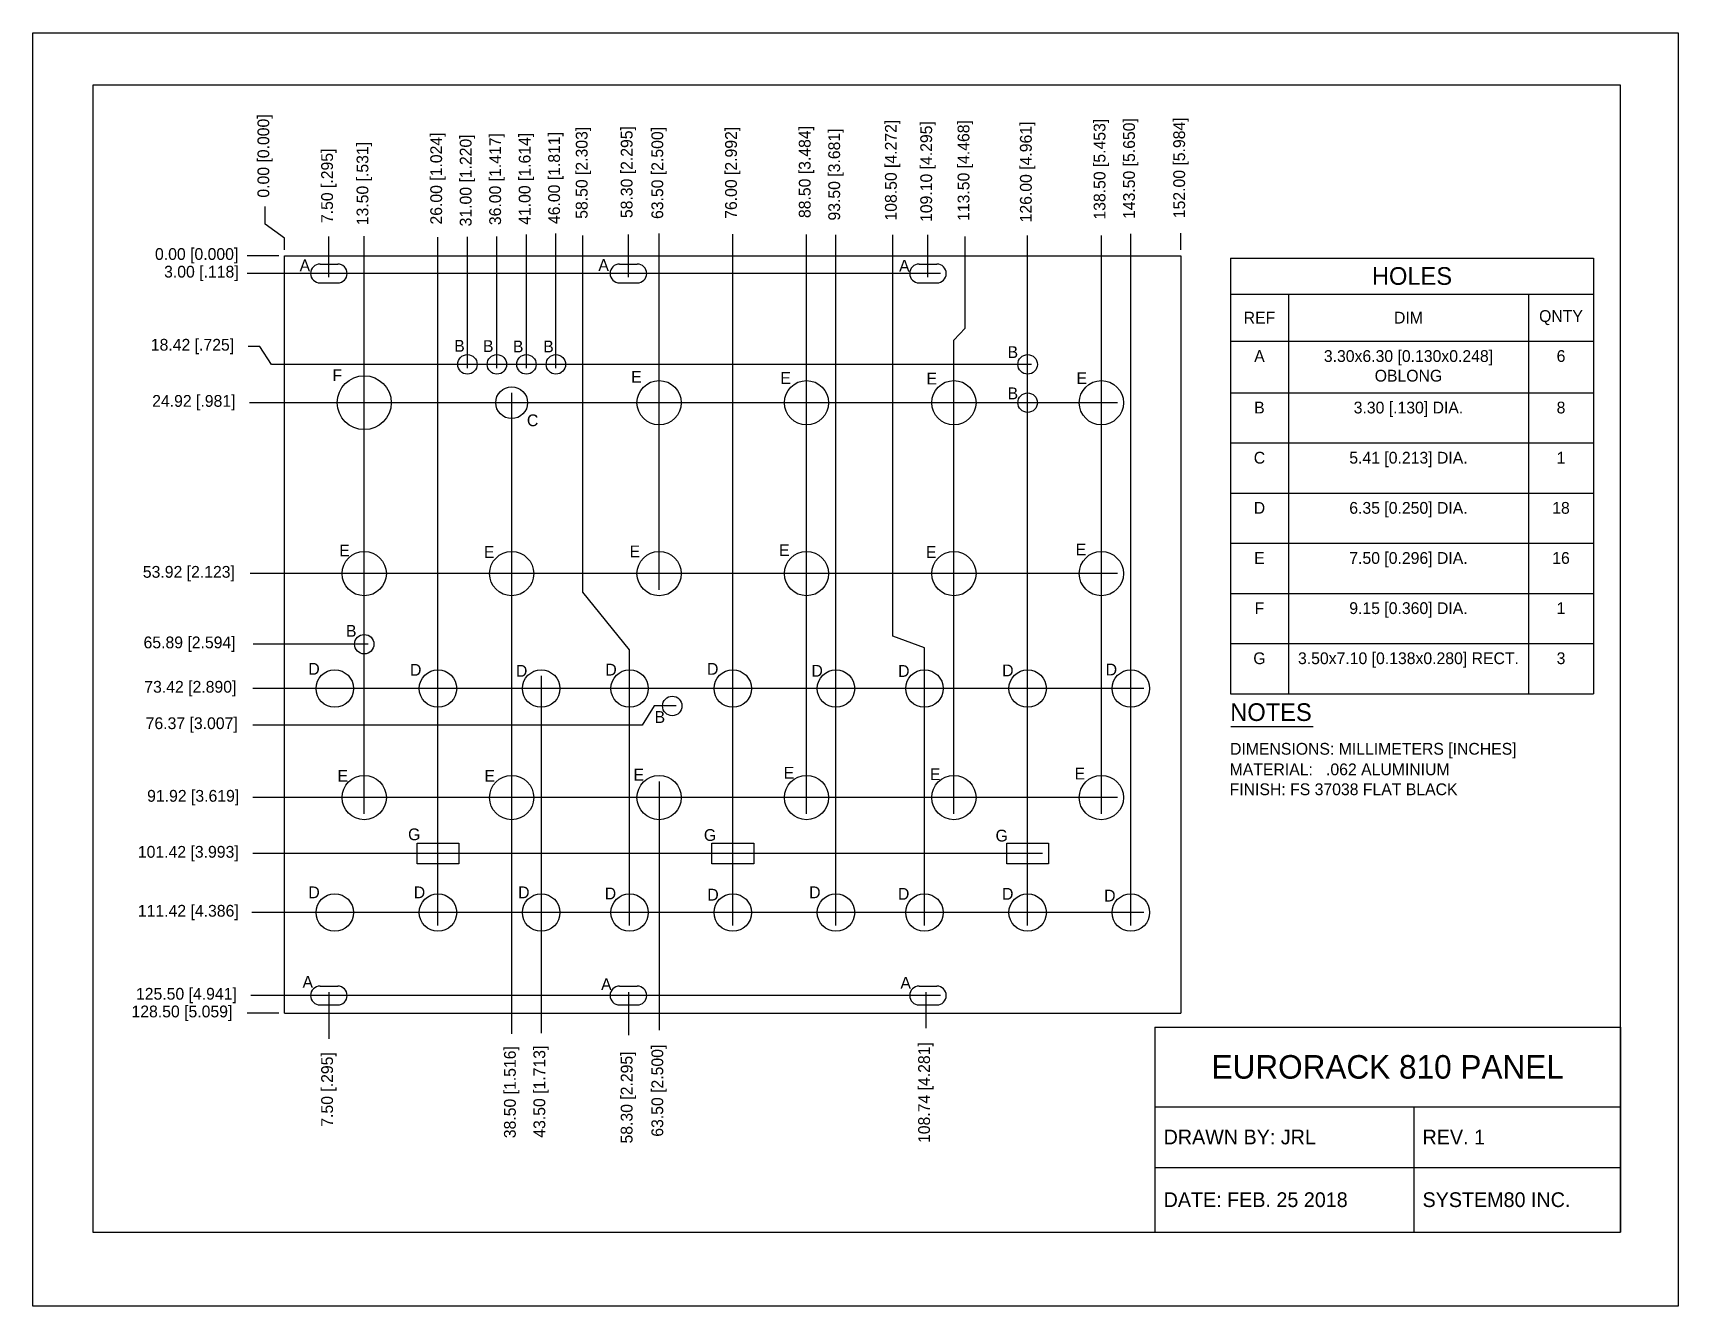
# Model space of a CAD drawing. Extents: x -43 to 236, y -178 to 38.
import ezdxf

# ---------------------------------------------------------------- set-up
doc = ezdxf.new("R2010")
doc.units = 0
doc.layers.get('0').update_dxf_attribs({"linetype": 'CONTINUOUS'})
doc.layers.get('Defpoints').update_dxf_attribs({"linetype": 'CONTINUOUS'})
doc.layers.add('dim', color=7, linetype='CONTINUOUS')
doc.layers.add('Mechanical', color=7, linetype='CONTINUOUS')
doc.dimstyles.new('ISO-25', dxfattribs={"dimtxt": 2.5, "dimasz": 2.5, "dimexe": 1.25, "dimexo": 0.625, "dimtad": 1, "dimdsep": 46, "dimtxsty": 'Standard', "dimcen": 2.5, "dimadec": 0, "dimazin": 0, "dimtfac": 1, "dimtmove": 0, "dimatfit": 3, "dimfxl": 1, "dimarcsym": 0})

# ---------------------------------------------------------------- blocks, each defined once
blk = doc.blocks.new('*T109')
at = {"color": 0, "linetype": 'ByBlock', "lineweight": -2}
for p, q in [((0, 0), (61.58, 0)), ((0, 0), (0, -73.88)), ((61.58, 0), (61.58, -73.88)), ((0, -6.08), (61.58, -6.08)), ((9.83, -6.08), (9.83, -73.88)), ((50.55, -6.08), (50.55, -73.88)), ((0, -14.1), (61.58, -14.1)), ((0, -22.84), (61.58, -22.84)), ((0, -31.35), (61.58, -31.35)), ((0, -39.86), (61.58, -39.86)), ((0, -48.36), (61.58, -48.36)), ((0, -56.87), (61.58, -56.87)), ((0, -65.37), (61.58, -65.37)), ((0, -73.88), (61.58, -73.88))]:
    blk.add_line(p, q, dxfattribs=at)
at = {"color": 0, "linetype": 'ByBlock'}
for s, insert, char_height, width, attachment_point in [('{HOLES}', (30.79, -3.04), 3, 58.5751, 5), ('{REF}', (4.92, -10.09), 2, 6.8332, 5), ('{DIM}', (30.19, -10.09), 2, 37.7149, 5), ('{QNTY}', (56.06, -10.09), 2, 8.027, 5), ('{A}', (4.92, -15.6), 2, 6.8332, 2), ('{3.30x6.30 [0.130x0.248] OBLONG}', (30.19, -15.6), 2, 37.7149, 2), ('{6}', (56.06, -15.6), 2, 8.027, 2), ('{B}', (4.92, -24.34), 2, 6.8332, 2), ('{3.30 [.130] DIA.}', (30.19, -24.34), 2, 37.7149, 2), ('{8}', (56.06, -24.34), 2, 8.027, 2), ('{C}', (4.92, -32.85), 2, 6.8332, 2), ('{5.41 [0.213] DIA.}', (30.19, -32.85), 2, 37.7149, 2), ('{1}', (56.06, -32.85), 2, 8.027, 2), ('{D}', (4.92, -41.36), 2, 6.8332, 2), ('{6.35 [0.250] DIA.}', (30.19, -41.36), 2, 37.7149, 2), ('{18}', (56.06, -41.36), 2, 8.027, 2), ('{E}', (4.92, -49.86), 2, 6.8332, 2), ('{7.50 [0.296] DIA.}', (30.19, -49.86), 2, 37.7149, 2), ('{16}', (56.06, -49.86), 2, 8.027, 2), ('{F}', (4.92, -58.37), 2, 6.8332, 2), ('{9.15 [0.360] DIA.}', (30.19, -58.37), 2, 37.7149, 2), ('{1}', (56.06, -58.37), 2, 8.027, 2), ('{G}', (4.92, -66.87), 2, 6.8332, 2), ('{3.50x7.10 [0.138x0.280] RECT.}', (30.19, -66.87), 2, 37.7149, 2), ('{3}', (56.06, -66.87), 2, 8.027, 2)]:
    blk.add_mtext(s, dxfattribs=dict(at, insert=insert, char_height=char_height, width=width, attachment_point=attachment_point))
blk = doc.blocks.new('*T117')
at = {"color": 0, "linetype": 'ByBlock', "lineweight": -2}
for p, q in [((0, 0), (79, 0)), ((0, 0), (0, -34.78)), ((79, 0), (79, -34.78)), ((0, -13.51), (79, -13.51)), ((43.91, -13.51), (43.91, -34.78)), ((0, -23.78), (79, -23.78)), ((0, -34.78), (79, -34.78))]:
    blk.add_line(p, q, dxfattribs=at)
at = {"color": 0, "linetype": 'ByBlock'}
for s, insert, char_height, width, attachment_point in [('{EURORACK 810 PANEL}', (39.5, -6.76), 4, 75.9977, 5), ('{DRAWN BY: JRL}', (1.5, -18.64), 2.5, 40.9113, 4), ('{REV. 1}', (45.41, -18.64), 2.5, 32.0864, 4), ('{DATE: FEB. 25 2018}', (1.5, -29.28), 2.5, 40.9113, 4), ('{SYSTEM80 INC.}', (45.41, -29.28), 2.5, 32.0864, 4)]:
    blk.add_mtext(s, dxfattribs=dict(at, insert=insert, char_height=char_height, width=width, attachment_point=attachment_point))
blk = doc.blocks.new('*D141')
at = {"layer": 'Defpoints', "color": 0}
for p in [(-3.31, 8.34), (0, 0), (0, 0)]:
    blk.add_point(p, dxfattribs=at)
at = {"layer": 'Mechanical', "color": 0, "linetype": 'ByBlock', "lineweight": -2}
for p, q in [((-3.31, 5.34), (-3.31, 8.34)), ((0, 3), (-3.31, 5.34)), ((0, 1), (0, 3))]:
    blk.add_line(p, q, dxfattribs=at)
at = {"layer": 'Mechanical', "color": 0, "linetype": 'ByBlock', "insert": (-3.31, 16.93), "char_height": 2, "attachment_point": 5, "rotation": 90}
blk.add_mtext('\\A1;0.00 [0.000]', dxfattribs=at)
blk = doc.blocks.new('*D159')
at = {"layer": 'Defpoints', "color": 0}
for p in [(0, 0), (-6.33, -128.5), (0, -128.5)]:
    blk.add_point(p, dxfattribs=at)
at = {"layer": 'Mechanical', "color": 0, "linetype": 'ByBlock', "lineweight": -2}
blk.add_line((-1, -128.5), (-6.33, -128.5), dxfattribs=at)
at = {"layer": 'Mechanical', "color": 0, "linetype": 'ByBlock', "insert": (-17.42, -128.5), "char_height": 2, "attachment_point": 5}
blk.add_mtext('\\A1;128.50 [5.059]', dxfattribs=at)
blk = doc.blocks.new('*D162')
at = {"layer": 'Defpoints', "color": 0}
for p in [(0, 0), (-6.33, 0), (0, 0)]:
    blk.add_point(p, dxfattribs=at)
at = {"layer": 'dim', "color": 0, "linetype": 'ByBlock', "lineweight": -2}
blk.add_line((-1, 0), (-6.33, 0), dxfattribs=at)
at = {"layer": 'dim', "color": 0, "linetype": 'ByBlock', "insert": (-14.92, 0), "char_height": 2, "attachment_point": 5}
blk.add_mtext('\\A1;0.00 [0.000]', dxfattribs=at)
blk = doc.blocks.new('_None')
blk = doc.blocks.new('A$C1444424705')
for p, q in [((-1.5, 1.6), (1.5, 1.6)), ((-1.5, -1.6), (1.5, -1.6))]:
    blk.add_line(p, q)
for centre, start, end in [((-1.5, 0), 90, 270), ((1.5, 0), 270, 90)]:
    blk.add_arc(centre, 1.6, start, end)
blk = doc.blocks.new('A$C909705334')
for p, q in [((-3.55, 1.75), (3.55, 1.75)), ((-3.55, -1.75), (-3.55, 1.75)), ((3.55, 1.75), (3.55, -1.75)), ((3.55, -1.75), (-3.55, -1.75))]:
    blk.add_line(p, q)
blk = doc.blocks.new('*D168')
at = {"layer": 'Defpoints', "color": 0}
for p in [(0, 0), (-6.21, -15.39), (127.65, -18.42)]:
    blk.add_point(p, dxfattribs=at)
at = {"layer": 'dim', "color": 0, "linetype": 'ByBlock', "lineweight": -2}
for p, q in [((-4.21, -15.39), (-6.21, -15.39)), ((-2.21, -18.42), (-4.21, -15.39)), ((126.65, -18.42), (-2.21, -18.42))]:
    blk.add_line(p, q, dxfattribs=at)
at = {"layer": 'dim', "color": 0, "linetype": 'ByBlock', "insert": (-15.63, -15.39), "char_height": 2, "attachment_point": 5}
blk.add_mtext('\\A1;18.42 [.725]', dxfattribs=at)
blk = doc.blocks.new('*D169')
at = {"layer": 'Defpoints', "color": 0}
for p in [(0, 0), (-6.36, -3), (112.2, -3)]:
    blk.add_point(p, dxfattribs=at)
at = {"layer": 'dim', "color": 0, "linetype": 'ByBlock', "lineweight": -2}
blk.add_line((111.2, -3), (-6.36, -3), dxfattribs=at)
at = {"layer": 'dim', "color": 0, "linetype": 'ByBlock', "insert": (-14.12, -3), "char_height": 2, "attachment_point": 5}
blk.add_mtext('\\A1;3.00 [.118]', dxfattribs=at)
blk = doc.blocks.new('*D170')
at = {"layer": 'Defpoints', "color": 0}
for p in [(0, 0), (-5.97, -24.92), (142.25, -24.92)]:
    blk.add_point(p, dxfattribs=at)
at = {"layer": 'dim', "color": 0, "linetype": 'ByBlock', "lineweight": -2}
blk.add_line((141.25, -24.92), (-5.97, -24.92), dxfattribs=at)
at = {"layer": 'dim', "color": 0, "linetype": 'ByBlock', "insert": (-15.4, -24.92), "char_height": 2, "attachment_point": 5}
blk.add_mtext('\\A1;24.92 [.981]', dxfattribs=at)
blk = doc.blocks.new('*D171')
at = {"layer": 'Defpoints', "color": 0}
for p in [(0, 0), (-5.82, -53.92), (142.25, -53.92)]:
    blk.add_point(p, dxfattribs=at)
at = {"layer": 'dim', "color": 0, "linetype": 'ByBlock', "lineweight": -2}
blk.add_line((141.25, -53.92), (-5.82, -53.92), dxfattribs=at)
at = {"layer": 'dim', "color": 0, "linetype": 'ByBlock', "insert": (-16.24, -53.92), "char_height": 2, "attachment_point": 5}
blk.add_mtext('\\A1;53.92 [2.123]', dxfattribs=at)
blk = doc.blocks.new('*D172')
at = {"layer": 'Defpoints', "color": 0}
for p in [(0, 0), (-5.36, -65.89), (15.15, -65.89)]:
    blk.add_point(p, dxfattribs=at)
at = {"layer": 'dim', "color": 0, "linetype": 'ByBlock', "lineweight": -2}
blk.add_line((14.15, -65.89), (-5.36, -65.89), dxfattribs=at)
at = {"layer": 'dim', "color": 0, "linetype": 'ByBlock', "insert": (-16.12, -65.89), "char_height": 2, "attachment_point": 5}
blk.add_mtext('\\A1;65.89 [2.594]', dxfattribs=at)
blk = doc.blocks.new('*D173')
at = {"layer": 'Defpoints', "color": 0}
for p in [(0, 0), (-5.41, -73.42), (146.68, -73.42)]:
    blk.add_point(p, dxfattribs=at)
at = {"layer": 'dim', "color": 0, "linetype": 'ByBlock', "lineweight": -2}
blk.add_line((145.68, -73.42), (-5.41, -73.42), dxfattribs=at)
at = {"layer": 'dim', "color": 0, "linetype": 'ByBlock', "insert": (-15.99, -73.42), "char_height": 2, "attachment_point": 5}
blk.add_mtext('\\A1;73.42 [2.890]', dxfattribs=at)
blk = doc.blocks.new('*D174')
at = {"layer": 'Defpoints', "color": 0}
for p in [(0, 0), (67.38, -76.37), (58.65, -79.6)]:
    blk.add_point(p, dxfattribs=at)
at = {"layer": 'dim', "color": 0, "linetype": 'ByBlock', "lineweight": -2}
for p, q in [((62.65, -76.37), (60.65, -79.6)), ((66.38, -76.37), (62.65, -76.37)), ((60.65, -79.6), (58.65, -79.6))]:
    blk.add_line(p, q, dxfattribs=at)
at = {"layer": 'dim', "color": 0, "linetype": 'ByBlock', "insert": (-15.76, -79.6), "char_height": 2, "attachment_point": 5}
blk.add_mtext('\\A1;76.37 [3.007]', dxfattribs=at)
blk = doc.blocks.new('*D175')
at = {"layer": 'Defpoints', "color": 0}
for p in [(0, 0), (-5.42, -91.92), (142.25, -91.92)]:
    blk.add_point(p, dxfattribs=at)
at = {"layer": 'dim', "color": 0, "linetype": 'ByBlock', "lineweight": -2}
blk.add_line((141.25, -91.92), (-5.42, -91.92), dxfattribs=at)
at = {"layer": 'dim', "color": 0, "linetype": 'ByBlock', "insert": (-15.51, -91.92), "char_height": 2, "attachment_point": 5}
blk.add_mtext('\\A1;91.92 [3.619]', dxfattribs=at)
blk = doc.blocks.new('*D176')
at = {"layer": 'Defpoints', "color": 0}
for p in [(0, 0), (-5.42, -101.42), (129.55, -101.42)]:
    blk.add_point(p, dxfattribs=at)
at = {"layer": 'dim', "color": 0, "linetype": 'ByBlock', "lineweight": -2}
blk.add_line((128.55, -101.42), (-5.42, -101.42), dxfattribs=at)
at = {"layer": 'dim', "color": 0, "linetype": 'ByBlock', "insert": (-16.34, -101.42), "char_height": 2, "attachment_point": 5}
blk.add_mtext('\\A1;101.42 [3.993]', dxfattribs=at)
blk = doc.blocks.new('*D177')
at = {"layer": 'Defpoints', "color": 0}
for p in [(0, 0), (-5.58, -111.42), (146.68, -111.42)]:
    blk.add_point(p, dxfattribs=at)
at = {"layer": 'dim', "color": 0, "linetype": 'ByBlock', "lineweight": -2}
blk.add_line((145.68, -111.42), (-5.58, -111.42), dxfattribs=at)
at = {"layer": 'dim', "color": 0, "linetype": 'ByBlock', "insert": (-16.34, -111.42), "char_height": 2, "attachment_point": 5}
blk.add_mtext('\\A1;111.42 [4.386]', dxfattribs=at)
blk = doc.blocks.new('*D178')
at = {"layer": 'Defpoints', "color": 0}
for p in [(0, 0), (-5.74, -125.5), (112.2, -125.5)]:
    blk.add_point(p, dxfattribs=at)
at = {"layer": 'dim', "color": 0, "linetype": 'ByBlock', "lineweight": -2}
blk.add_line((111.2, -125.5), (-5.74, -125.5), dxfattribs=at)
at = {"layer": 'dim', "color": 0, "linetype": 'ByBlock', "insert": (-16.66, -125.5), "char_height": 2, "attachment_point": 5}
blk.add_mtext('\\A1;125.50 [4.941]', dxfattribs=at)
blk = doc.blocks.new('*D179')
at = {"layer": 'Defpoints', "color": 0}
for p in [(13.5, 3.33), (0, 0), (13.5, -95.67)]:
    blk.add_point(p, dxfattribs=at)
at = {"layer": 'dim', "color": 0, "linetype": 'ByBlock', "lineweight": -2}
blk.add_line((13.5, -94.67), (13.5, 3.33), dxfattribs=at)
at = {"layer": 'dim', "color": 0, "linetype": 'ByBlock', "insert": (13.5, 12.25), "char_height": 2, "attachment_point": 5, "rotation": 90}
blk.add_mtext('\\A1;13.50 [.531]', dxfattribs=at)
blk = doc.blocks.new('*D180')
at = {"layer": 'Defpoints', "color": 0}
for p in [(26, 3.18), (0, 0), (26, -114.59)]:
    blk.add_point(p, dxfattribs=at)
at = {"layer": 'dim', "color": 0, "linetype": 'ByBlock', "lineweight": -2}
blk.add_line((26, -113.59), (26, 3.18), dxfattribs=at)
at = {"layer": 'dim', "color": 0, "linetype": 'ByBlock', "insert": (26, 13.11), "char_height": 2, "attachment_point": 5, "rotation": 90}
blk.add_mtext('\\A1;26.00 [1.024]', dxfattribs=at)
blk = doc.blocks.new('*D181')
at = {"layer": 'Defpoints', "color": 0}
for p in [(31, 3.2), (0, 0), (31, -20.07)]:
    blk.add_point(p, dxfattribs=at)
at = {"layer": 'dim', "color": 0, "linetype": 'ByBlock', "lineweight": -2}
blk.add_line((31, -19.07), (31, 3.2), dxfattribs=at)
at = {"layer": 'dim', "color": 0, "linetype": 'ByBlock', "insert": (31, 12.79), "char_height": 2, "attachment_point": 5, "rotation": 90}
blk.add_mtext('\\A1;31.00 [1.220]', dxfattribs=at)
blk = doc.blocks.new('*D182')
at = {"layer": 'Defpoints', "color": 0}
for p in [(36, 3.25), (0, 0), (36, -20.07)]:
    blk.add_point(p, dxfattribs=at)
at = {"layer": 'dim', "color": 0, "linetype": 'ByBlock', "lineweight": -2}
blk.add_line((36, -19.07), (36, 3.25), dxfattribs=at)
at = {"layer": 'dim', "color": 0, "linetype": 'ByBlock', "insert": (36, 13.01), "char_height": 2, "attachment_point": 5, "rotation": 90}
blk.add_mtext('\\A1;36.00 [1.417]', dxfattribs=at)
blk = doc.blocks.new('*D183')
at = {"layer": 'Defpoints', "color": 0}
for p in [(41, 3.64), (0, 0), (41, -20.07)]:
    blk.add_point(p, dxfattribs=at)
at = {"layer": 'dim', "color": 0, "linetype": 'ByBlock', "lineweight": -2}
blk.add_line((41, -19.07), (41, 3.64), dxfattribs=at)
at = {"layer": 'dim', "color": 0, "linetype": 'ByBlock', "insert": (41, 13.06), "char_height": 2, "attachment_point": 5, "rotation": 90}
blk.add_mtext('\\A1;41.00 [1.614]', dxfattribs=at)
blk = doc.blocks.new('*D184')
at = {"layer": 'Defpoints', "color": 0}
for p in [(46, 3.77), (0, 0), (46, -20.07)]:
    blk.add_point(p, dxfattribs=at)
at = {"layer": 'dim', "color": 0, "linetype": 'ByBlock', "lineweight": -2}
blk.add_line((46, -19.07), (46, 3.77), dxfattribs=at)
at = {"layer": 'dim', "color": 0, "linetype": 'ByBlock', "insert": (46, 13.19), "char_height": 2, "attachment_point": 5, "rotation": 90}
blk.add_mtext('\\A1;46.00 [1.811]', dxfattribs=at)
blk = doc.blocks.new('*D185')
at = {"layer": 'Defpoints', "color": 0}
for p in [(0, 0), (38.5, -22.22), (38.5, -131.97)]:
    blk.add_point(p, dxfattribs=at)
at = {"layer": 'dim', "color": 0, "linetype": 'ByBlock', "lineweight": -2}
blk.add_line((38.5, -23.22), (38.5, -131.97), dxfattribs=at)
at = {"layer": 'dim', "color": 0, "linetype": 'ByBlock', "insert": (38.5, -141.89), "char_height": 2, "attachment_point": 5, "rotation": 90}
blk.add_mtext('\\A1;38.50 [1.516]', dxfattribs=at)
blk = doc.blocks.new('*D186')
at = {"layer": 'Defpoints', "color": 0}
for p in [(0, 0), (43.5, -70.24), (43.5, -131.89)]:
    blk.add_point(p, dxfattribs=at)
at = {"layer": 'dim', "color": 0, "linetype": 'ByBlock', "lineweight": -2}
blk.add_line((43.5, -71.24), (43.5, -131.89), dxfattribs=at)
at = {"layer": 'dim', "color": 0, "linetype": 'ByBlock', "insert": (43.5, -141.81), "char_height": 2, "attachment_point": 5, "rotation": 90}
blk.add_mtext('\\A1;43.50 [1.713]', dxfattribs=at)
blk = doc.blocks.new('*D187')
at = {"layer": 'Defpoints', "color": 0}
for p in [(0, 0), (58.5, -66.86), (58.5, -114.59)]:
    blk.add_point(p, dxfattribs=at)
at = {"layer": 'dim', "color": 0, "linetype": 'ByBlock', "lineweight": -2}
blk.add_line((58.5, -113.59), (58.5, -66.86), dxfattribs=at)
at = {"layer": 'dim', "color": 0, "linetype": 'ByBlock', "insert": (50.68, 14.08), "char_height": 2, "attachment_point": 5, "rotation": 90}
blk.add_mtext('\\A1;58.50 [2.303]', dxfattribs=at)
blk = doc.blocks.new('*D188')
at = {"layer": 'Defpoints', "color": 0}
for p in [(63.5, 3.8), (0, 0), (63.5, -57.67)]:
    blk.add_point(p, dxfattribs=at)
at = {"layer": 'dim', "color": 0, "linetype": 'ByBlock', "lineweight": -2}
blk.add_line((63.5, -56.67), (63.5, 3.8), dxfattribs=at)
at = {"layer": 'dim', "color": 0, "linetype": 'ByBlock', "insert": (63.5, 14.05), "char_height": 2, "attachment_point": 5, "rotation": 90}
blk.add_mtext('\\A1;63.50 [2.500]', dxfattribs=at)
blk = doc.blocks.new('*D189')
at = {"layer": 'Defpoints', "color": 0}
for p in [(0, 0), (63.5, -88.17), (63.5, -131.38)]:
    blk.add_point(p, dxfattribs=at)
at = {"layer": 'dim', "color": 0, "linetype": 'ByBlock', "lineweight": -2}
blk.add_line((63.5, -89.17), (63.5, -131.38), dxfattribs=at)
at = {"layer": 'dim', "color": 0, "linetype": 'ByBlock', "insert": (63.5, -141.64), "char_height": 2, "attachment_point": 5, "rotation": 90}
blk.add_mtext('\\A1;63.50 [2.500]', dxfattribs=at)
blk = doc.blocks.new('*D190')
at = {"layer": 'Defpoints', "color": 0}
for p in [(76, 3.66), (0, 0), (76, -114.59)]:
    blk.add_point(p, dxfattribs=at)
at = {"layer": 'dim', "color": 0, "linetype": 'ByBlock', "lineweight": -2}
blk.add_line((76, -113.59), (76, 3.66), dxfattribs=at)
at = {"layer": 'dim', "color": 0, "linetype": 'ByBlock', "insert": (76, 14.08), "char_height": 2, "attachment_point": 5, "rotation": 90}
blk.add_mtext('\\A1;76.00 [2.992]', dxfattribs=at)
blk = doc.blocks.new('*D191')
at = {"layer": 'Defpoints', "color": 0}
for p in [(88.5, 3.63), (0, 0), (88.5, -95.67)]:
    blk.add_point(p, dxfattribs=at)
at = {"layer": 'dim', "color": 0, "linetype": 'ByBlock', "lineweight": -2}
blk.add_line((88.5, -94.67), (88.5, 3.63), dxfattribs=at)
at = {"layer": 'dim', "color": 0, "linetype": 'ByBlock', "insert": (88.5, 14.21), "char_height": 2, "attachment_point": 5, "rotation": 90}
blk.add_mtext('\\A1;88.50 [3.484]', dxfattribs=at)
blk = doc.blocks.new('*D192')
at = {"layer": 'Defpoints', "color": 0}
for p in [(93.5, 3.53), (0, 0), (93.5, -114.59)]:
    blk.add_point(p, dxfattribs=at)
at = {"layer": 'dim', "color": 0, "linetype": 'ByBlock', "lineweight": -2}
blk.add_line((93.5, -113.59), (93.5, 3.53), dxfattribs=at)
at = {"layer": 'dim', "color": 0, "linetype": 'ByBlock', "insert": (93.5, 13.79), "char_height": 2, "attachment_point": 5, "rotation": 90}
blk.add_mtext('\\A1;93.50 [3.681]', dxfattribs=at)
blk = doc.blocks.new('*D193')
at = {"layer": 'Defpoints', "color": 0}
for p in [(0, 0), (103.12, -62.53), (108.5, -114.59)]:
    blk.add_point(p, dxfattribs=at)
at = {"layer": 'dim', "color": 0, "linetype": 'ByBlock', "lineweight": -2}
for p, q in [((103.12, -64.53), (103.12, -62.53)), ((108.5, -66.53), (103.12, -64.53)), ((108.5, -113.59), (108.5, -66.53))]:
    blk.add_line(p, q, dxfattribs=at)
at = {"layer": 'dim', "color": 0, "linetype": 'ByBlock', "insert": (103.11, 14.53), "char_height": 2, "attachment_point": 5, "rotation": 90}
blk.add_mtext('\\A1;108.50 [4.272]', dxfattribs=at)
blk = doc.blocks.new('*D194')
at = {"layer": 'Defpoints', "color": 0}
for p in [(0, 0), (115.43, -10.3), (113.5, -95.67)]:
    blk.add_point(p, dxfattribs=at)
at = {"layer": 'dim', "color": 0, "linetype": 'ByBlock', "lineweight": -2}
for p, q in [((115.43, -12.3), (115.43, -10.3)), ((113.5, -14.3), (115.43, -12.3)), ((113.5, -94.67), (113.5, -14.3))]:
    blk.add_line(p, q, dxfattribs=at)
at = {"layer": 'dim', "color": 0, "linetype": 'ByBlock', "insert": (115.43, 14.47), "char_height": 2, "attachment_point": 5, "rotation": 90}
blk.add_mtext('\\A1;113.50 [4.468]', dxfattribs=at)
blk = doc.blocks.new('*D195')
at = {"layer": 'Defpoints', "color": 0}
for p in [(126, 3.46), (0, 0), (126, -114.59)]:
    blk.add_point(p, dxfattribs=at)
at = {"layer": 'dim', "color": 0, "linetype": 'ByBlock', "lineweight": -2}
blk.add_line((126, -113.59), (126, 3.46), dxfattribs=at)
at = {"layer": 'dim', "color": 0, "linetype": 'ByBlock', "insert": (126, 14.22), "char_height": 2, "attachment_point": 5, "rotation": 90}
blk.add_mtext('\\A1;126.00 [4.961]', dxfattribs=at)
blk = doc.blocks.new('*D196')
at = {"layer": 'Defpoints', "color": 0}
for p in [(138.5, 3.43), (0, 0), (138.5, -95.67)]:
    blk.add_point(p, dxfattribs=at)
at = {"layer": 'dim', "color": 0, "linetype": 'ByBlock', "lineweight": -2}
blk.add_line((138.5, -94.67), (138.5, 3.43), dxfattribs=at)
at = {"layer": 'dim', "color": 0, "linetype": 'ByBlock', "insert": (138.5, 14.69), "char_height": 2, "attachment_point": 5, "rotation": 90}
blk.add_mtext('\\A1;138.50 [5.453]', dxfattribs=at)
blk = doc.blocks.new('*D197')
at = {"layer": 'Defpoints', "color": 0}
for p in [(143.5, 3.72), (0, 0), (143.5, -114.59)]:
    blk.add_point(p, dxfattribs=at)
at = {"layer": 'dim', "color": 0, "linetype": 'ByBlock', "lineweight": -2}
blk.add_line((143.5, -113.59), (143.5, 3.72), dxfattribs=at)
at = {"layer": 'dim', "color": 0, "linetype": 'ByBlock', "insert": (143.5, 14.8), "char_height": 2, "attachment_point": 5, "rotation": 90}
blk.add_mtext('\\A1;143.50 [5.650]', dxfattribs=at)
blk = doc.blocks.new('*D198')
at = {"layer": 'Defpoints', "color": 0}
for p in [(152, 3.84), (0, 0), (152, 0)]:
    blk.add_point(p, dxfattribs=at)
at = {"layer": 'dim', "color": 0, "linetype": 'ByBlock', "lineweight": -2}
blk.add_line((152, 1), (152, 3.84), dxfattribs=at)
at = {"layer": 'dim', "color": 0, "linetype": 'ByBlock', "insert": (152, 14.93), "char_height": 2, "attachment_point": 5, "rotation": 90}
blk.add_mtext('\\A1;152.00 [5.984]', dxfattribs=at)
blk = doc.blocks.new('*D199')
at = {"layer": 'Defpoints', "color": 0}
for p in [(58.3, 3.61), (0, 0), (58.3, -4.6)]:
    blk.add_point(p, dxfattribs=at)
at = {"layer": 'dim', "color": 0, "linetype": 'ByBlock', "lineweight": -2}
blk.add_line((58.3, -3.6), (58.3, 3.61), dxfattribs=at)
at = {"layer": 'dim', "color": 0, "linetype": 'ByBlock', "insert": (58.3, 14.2), "char_height": 2, "attachment_point": 5, "rotation": 90}
blk.add_mtext('\\A1;58.30 [2.295]', dxfattribs=at)
blk = doc.blocks.new('*D200')
at = {"layer": 'Defpoints', "color": 0}
for p in [(109.1, 3.53), (0, 0), (109.1, -4.6)]:
    blk.add_point(p, dxfattribs=at)
at = {"layer": 'dim', "color": 0, "linetype": 'ByBlock', "lineweight": -2}
blk.add_line((109.1, -3.6), (109.1, 3.53), dxfattribs=at)
at = {"layer": 'dim', "color": 0, "linetype": 'ByBlock', "insert": (109.1, 14.29), "char_height": 2, "attachment_point": 5, "rotation": 90}
blk.add_mtext('\\A1;109.10 [4.295]', dxfattribs=at)
blk = doc.blocks.new('*D201')
at = {"layer": 'Defpoints', "color": 0}
for p in [(0, 0), (108.74, -123.9), (108.74, -131.04)]:
    blk.add_point(p, dxfattribs=at)
at = {"layer": 'dim', "color": 0, "linetype": 'ByBlock', "lineweight": -2}
blk.add_line((108.74, -124.9), (108.74, -131.04), dxfattribs=at)
at = {"layer": 'dim', "color": 0, "linetype": 'ByBlock', "insert": (108.74, -141.96), "char_height": 2, "attachment_point": 5, "rotation": 90}
blk.add_mtext('\\A1;108.74 [4.281]', dxfattribs=at)
blk = doc.blocks.new('*D202')
at = {"layer": 'Defpoints', "color": 0}
for p in [(0, 0), (58.3, -123.9), (58.3, -132.2)]:
    blk.add_point(p, dxfattribs=at)
at = {"layer": 'dim', "color": 0, "linetype": 'ByBlock', "lineweight": -2}
blk.add_line((58.3, -124.9), (58.3, -132.2), dxfattribs=at)
at = {"layer": 'dim', "color": 0, "linetype": 'ByBlock', "insert": (58.3, -142.79), "char_height": 2, "attachment_point": 5, "rotation": 90}
blk.add_mtext('\\A1;58.30 [2.295]', dxfattribs=at)
blk = doc.blocks.new('*D203')
at = {"layer": 'Defpoints', "color": 0}
for p in [(0, 0), (7.5, -123.9), (7.5, -132.84)]:
    blk.add_point(p, dxfattribs=at)
at = {"layer": 'dim', "color": 0, "linetype": 'ByBlock', "lineweight": -2}
blk.add_line((7.5, -124.9), (7.5, -132.84), dxfattribs=at)
at = {"layer": 'dim', "color": 0, "linetype": 'ByBlock', "insert": (7.5, -141.43), "char_height": 2, "attachment_point": 5, "rotation": 90}
blk.add_mtext('\\A1;7.50 [.295]', dxfattribs=at)
blk = doc.blocks.new('*D204')
at = {"layer": 'Defpoints', "color": 0}
for p in [(7.5, 3.28), (0, 0), (7.5, -4.6)]:
    blk.add_point(p, dxfattribs=at)
at = {"layer": 'dim', "color": 0, "linetype": 'ByBlock', "lineweight": -2}
blk.add_line((7.5, -3.6), (7.5, 3.28), dxfattribs=at)
at = {"layer": 'dim', "color": 0, "linetype": 'ByBlock', "insert": (7.5, 11.87), "char_height": 2, "attachment_point": 5, "rotation": 90}
blk.add_mtext('\\A1;7.50 [.295]', dxfattribs=at)

msp = doc.modelspace()

# ---------------------------------------------------------------- linework, layer by layer
for p, q in [((0, 0), (152, 0)), ((152, 0), (152, -128.5)), ((0, -128.5), (152, -128.5))]:
    msp.add_line(p, q)
at = {"linetype": 'ByBlock'}
msp.add_line((160.451, -79.826), (174.413, -79.826), dxfattribs=at)
msp.add_line((160.451, -79.826), (174.413, -79.826), dxfattribs=at)
for points in [[(-42.691, -178.184), (-42.691, 37.816), (236.309, 37.816), (236.309, -178.184)], [(226.558, -165.646), (226.558, 28.923), (-32.521, 28.923), (-32.521, -165.646)]]:
    msp.add_lwpolyline(points, close=True, dxfattribs=at)
for centre, radius in [((31, -18.421), 1.65), ((36, -18.421), 1.65), ((41, -18.421), 1.65), ((46, -18.421), 1.65), ((126, -18.421), 1.65), ((13.5, -24.921), 4.575), ((38.5, -24.921), 2.705), ((63.5, -24.921), 3.75), ((88.5, -24.921), 3.75), ((113.5, -24.921), 3.75), ((138.5, -24.921), 3.75), ((126, -24.921), 1.65), ((13.5, -53.921), 3.75), ((38.5, -53.921), 3.75), ((63.5, -53.921), 3.75), ((88.5, -53.921), 3.75), ((113.5, -53.921), 3.75), ((138.5, -53.921), 3.75), ((13.501, -65.892), 1.65), ((8.5, -73.417), 3.175), ((26, -73.417), 3.175), ((43.5, -73.417), 3.175), ((58.5, -73.417), 3.175), ((76, -73.417), 3.175), ((93.5, -73.417), 3.175), ((108.5, -73.417), 3.175), ((126, -73.417), 3.175), ((143.5, -73.417), 3.175), ((65.731, -76.367), 1.65), ((13.5, -91.921), 3.75), ((38.5, -91.921), 3.75), ((63.5, -91.921), 3.75), ((88.5, -91.921), 3.75), ((113.5, -91.921), 3.75), ((138.5, -91.921), 3.75), ((8.5, -111.417), 3.175), ((26, -111.417), 3.175), ((43.5, -111.417), 3.175), ((58.5, -111.417), 3.175), ((76, -111.417), 3.175), ((93.5, -111.417), 3.175), ((108.5, -111.417), 3.175), ((126, -111.417), 3.175), ((143.5, -111.417), 3.175)]:
    msp.add_circle(centre, radius)
at = {"layer": 'Mechanical', "color": 7}
msp.add_line((0, -128.5), (0, 0), dxfattribs=at)

# ---------------------------------------------------------------- block references
for name, p in [('A$C1444424705', (7.5, -3)), ('A$C1444424705', (58.3, -3)), ('A$C1444424705', (109.1, -3)), ('*T109', (160.394, -0.406)), ('A$C909705334', (26, -101.417)), ('A$C909705334', (76, -101.417)), ('A$C909705334', (126, -101.417)), ('A$C1444424705', (7.5, -125.5)), ('A$C1444424705', (58.3, -125.5)), ('A$C1444424705', (109.1, -125.5)), ('*T117', (147.561, -130.868))]:
    msp.add_blockref(name, p)

# ---------------------------------------------------------------- texts
at = {"linetype": 'ByBlock'}
for s, height, p in [('A', 2, (2.54, -2.624)), ('A', 2, (53.205, -2.558)), ('A', 2, (104.202, -2.686)), ('B', 2, (28.76, -16.276)), ('B', 2, (33.64, -16.313)), ('B', 2, (38.713, -16.379)), ('B', 2, (43.852, -16.379)), ('B', 2, (122.602, -17.334)), ('F', 2, (8.114, -21.262)), ('E', 2, (58.765, -21.532)), ('E', 2, (84.064, -21.73)), ('E', 2, (108.854, -21.832)), ('E', 2, (134.289, -21.752)), ('B', 2, (122.602, -24.333)), ('C', 2, (41.087, -28.906)), ('E', 2, (9.256, -51.004)), ('E', 2, (33.797, -51.251)), ('E', 2, (58.504, -51.151)), ('E', 2, (83.836, -50.946)), ('E', 2, (108.748, -51.255)), ('E', 2, (134.148, -50.827)), ('B', 2, (10.401, -64.631)), ('D', 2, (4.019, -71.076)), ('D', 2, (21.265, -71.244)), ('D', 2, (39.227, -71.413)), ('D', 2, (54.388, -71.208)), ('D', 2, (71.631, -71.08)), ('D', 2, (89.338, -71.398)), ('D', 2, (104.039, -71.437)), ('D', 2, (121.688, -71.337)), ('D', 2, (139.242, -71.195)), ('B', 2, (62.741, -79.244)), ('NOTES', 3, (160.362, -78.915)), ('DIMENSIONS: MILLIMETERS [INCHES]', 2, (160.33, -84.637)), ('MATERIAL:   .062 ALUMINIUM', 2, (160.258, -88.125)), ('E', 2, (8.962, -89.232)), ('E', 2, (33.882, -89.232)), ('E', 2, (59.154, -89.034)), ('E', 2, (84.631, -88.701)), ('E', 2, (109.429, -88.954)), ('E', 2, (133.956, -88.842)), ('FINISH: FS 37038 FLAT BLACK', 2, (160.258, -91.504)), ('G', 2, (20.936, -99.149)), ('G', 2, (71.1, -99.264)), ('G', 2, (120.559, -99.361)), ('D', 2, (4.026, -108.992)), ('D', 2, (21.897, -108.992)), ('D', 2, (39.603, -108.992)), ('D', 2, (54.286, -109.178)), ('D', 2, (71.683, -109.383)), ('D', 2, (88.957, -108.986)), ('D', 2, (104.012, -109.243)), ('D', 2, (121.662, -109.238)), ('D', 2, (138.981, -109.545)), ('A', 2, (3.034, -124.185)), ('A', 2, (53.667, -124.573)), ('A', 2, (104.427, -124.326))]:
    msp.add_text(s, height=height, dxfattribs=at).set_placement(p)

# ---------------------------------------------------------------- dimensions: what is measured, and where the dimension line sits
at = {"layer": 'dim', "linetype": 'ByBlock'}
for feature_location, offset, dtype, override, picture, middle in [((152, 0), (0, 3.843), 1, {"dimtxt": 2, "dimasz": 1, "dimexe": 0.18, "dimexo": 1, "dimgap": 0.089, "dimtad": 0, "dimtoh": 1, "dimzin": 4, "dimblk": 'None', "dimcen": -0.09, "dimtdec": 4, "dimtofl": 0, "dimtmove": 2, "dimldrblk": 'None', "dimtolj": 1, "dimtzin": 4}, '*D198', (152, 14.932)), ((143.5, -114.592), (0, 118.307), 1, {"dimtxt": 2, "dimasz": 1, "dimexe": 0.18, "dimexo": 1, "dimgap": 0.089, "dimtad": 0, "dimtoh": 1, "dimzin": 4, "dimblk": 'None', "dimcen": -0.09, "dimtdec": 4, "dimtofl": 0, "dimtmove": 2, "dimldrblk": 'None', "dimtolj": 1, "dimtzin": 4}, '*D197', (143.5, 14.805)), ((138.5, -95.671), (0, 99.105), 1, {"dimtxt": 2, "dimasz": 1, "dimexe": 0.18, "dimexo": 1, "dimgap": 0.089, "dimtad": 0, "dimtoh": 1, "dimzin": 4, "dimblk": 'None', "dimcen": -0.09, "dimtdec": 4, "dimtofl": 0, "dimtmove": 2, "dimldrblk": 'None', "dimtolj": 1, "dimtzin": 4}, '*D196', (138.5, 14.69)), ((108.5, -114.592), (-5.378, 52.057), 1, {"dimtxt": 2, "dimasz": 1, "dimexe": 0.18, "dimexo": 1, "dimgap": 0.089, "dimtad": 0, "dimtoh": 1, "dimzin": 4, "dimblk": 'None', "dimcen": -0.09, "dimtdec": 4, "dimtofl": 0, "dimtmove": 2, "dimldrblk": 'None', "dimtolj": 1, "dimtzin": 4}, '*D193', (103.11, 14.533)), ((113.5, -95.671), (1.931, 85.37), 1, {"dimtxt": 2, "dimasz": 1, "dimexe": 0.18, "dimexo": 1, "dimgap": 0.089, "dimtad": 0, "dimtoh": 1, "dimzin": 4, "dimblk": 'None', "dimcen": -0.09, "dimtdec": 4, "dimtofl": 0, "dimtmove": 2, "dimldrblk": 'None', "dimtolj": 1, "dimtzin": 4}, '*D194', (115.431, 14.47)), ((109.1, -4.6), (0, 8.13), 1, {"dimtxt": 2, "dimasz": 1, "dimexe": 0.18, "dimexo": 1, "dimgap": 0.089, "dimtad": 0, "dimtoh": 1, "dimzin": 4, "dimblk": 'None', "dimcen": -0.09, "dimtdec": 4, "dimtofl": 0, "dimtmove": 2, "dimldrblk": 'None', "dimtolj": 1, "dimtzin": 4}, '*D200', (109.1, 14.285)), ((126, -114.592), (0, 118.052), 1, {"dimtxt": 2, "dimasz": 1, "dimexe": 0.18, "dimexo": 1, "dimgap": 0.089, "dimtad": 0, "dimtoh": 1, "dimzin": 4, "dimblk": 'None', "dimcen": -0.09, "dimtdec": 4, "dimtofl": 0, "dimtmove": 2, "dimldrblk": 'None', "dimtolj": 1, "dimtzin": 4}, '*D195', (126, 14.216)), ((88.5, -95.671), (0, 99.297), 1, {"dimtxt": 2, "dimasz": 1, "dimexe": 0.18, "dimexo": 1, "dimgap": 0.089, "dimtad": 0, "dimtoh": 1, "dimzin": 4, "dimblk": 'None', "dimcen": -0.09, "dimtdec": 4, "dimtofl": 0, "dimtmove": 2, "dimldrblk": 'None', "dimtolj": 1, "dimtzin": 4}, '*D191', (88.5, 14.215)), ((58.3, -4.6), (0, 8.212), 1, {"dimtxt": 2, "dimasz": 1, "dimexe": 0.18, "dimexo": 1, "dimgap": 0.089, "dimtad": 0, "dimtoh": 1, "dimzin": 4, "dimblk": 'None', "dimcen": -0.09, "dimtdec": 4, "dimtofl": 0, "dimtmove": 2, "dimldrblk": 'None', "dimtolj": 1, "dimtzin": 4}, '*D199', (58.3, 14.201)), ((58.5, -114.592), (0, 47.728), 1, {"dimtxt": 2, "dimasz": 1, "dimexe": 0.18, "dimexo": 1, "dimgap": 0.089, "dimtad": 0, "dimtoh": 1, "dimzin": 4, "dimblk": 'None', "dimcen": -0.09, "dimtdec": 4, "dimtofl": 0, "dimtmove": 2, "dimldrblk": 'None', "dimtolj": 1, "dimtzin": 4}, '*D187', (50.676, 14.079)), ((76, -114.592), (0, 118.247), 1, {"dimtxt": 2, "dimasz": 1, "dimexe": 0.18, "dimexo": 1, "dimgap": 0.089, "dimtad": 0, "dimtoh": 1, "dimzin": 4, "dimblk": 'None', "dimcen": -0.09, "dimtdec": 4, "dimtofl": 0, "dimtmove": 2, "dimldrblk": 'None', "dimtolj": 1, "dimtzin": 4}, '*D190', (76, 14.078)), ((63.5, -57.671), (0, 61.467), 1, {"dimtxt": 2, "dimasz": 1, "dimexe": 0.18, "dimexo": 1, "dimgap": 0.089, "dimtad": 0, "dimtoh": 1, "dimzin": 4, "dimblk": 'None', "dimcen": -0.09, "dimtdec": 4, "dimtofl": 0, "dimtmove": 2, "dimldrblk": 'None', "dimtolj": 1, "dimtzin": 4}, '*D188', (63.5, 14.052)), ((93.5, -114.592), (0, 118.124), 1, {"dimtxt": 2, "dimasz": 1, "dimexe": 0.18, "dimexo": 1, "dimgap": 0.089, "dimtad": 0, "dimtoh": 1, "dimzin": 4, "dimblk": 'None', "dimcen": -0.09, "dimtdec": 4, "dimtofl": 0, "dimtmove": 2, "dimldrblk": 'None', "dimtolj": 1, "dimtzin": 4}, '*D192', (93.5, 13.788)), ((46, -20.071), (0, 23.839), 1, {"dimtxt": 2, "dimasz": 1, "dimexe": 0.18, "dimexo": 1, "dimgap": 0.089, "dimtad": 0, "dimtoh": 1, "dimzin": 4, "dimblk": 'None', "dimcen": -0.09, "dimtdec": 4, "dimtofl": 0, "dimtmove": 2, "dimldrblk": 'None', "dimtolj": 1, "dimtzin": 4}, '*D184', (46, 13.19)), ((26, -114.592), (0, 117.776), 1, {"dimtxt": 2, "dimasz": 1, "dimexe": 0.18, "dimexo": 1, "dimgap": 0.089, "dimtad": 0, "dimtoh": 1, "dimzin": 4, "dimblk": 'None', "dimcen": -0.09, "dimtdec": 4, "dimtofl": 0, "dimtmove": 2, "dimldrblk": 'None', "dimtolj": 1, "dimtzin": 4}, '*D180', (26, 13.107)), ((41, -20.071), (0, 23.71), 1, {"dimtxt": 2, "dimasz": 1, "dimexe": 0.18, "dimexo": 1, "dimgap": 0.089, "dimtad": 0, "dimtoh": 1, "dimzin": 4, "dimblk": 'None', "dimcen": -0.09, "dimtdec": 4, "dimtofl": 0, "dimtmove": 2, "dimldrblk": 'None', "dimtolj": 1, "dimtzin": 4}, '*D183', (41, 13.061)), ((36, -20.071), (0, 23.324), 1, {"dimtxt": 2, "dimasz": 1, "dimexe": 0.18, "dimexo": 1, "dimgap": 0.089, "dimtad": 0, "dimtoh": 1, "dimzin": 4, "dimblk": 'None', "dimcen": -0.09, "dimtdec": 4, "dimtofl": 0, "dimtmove": 2, "dimldrblk": 'None', "dimtolj": 1, "dimtzin": 4}, '*D182', (36, 13.009)), ((31, -20.071), (0, 23.275), 1, {"dimtxt": 2, "dimasz": 1, "dimexe": 0.18, "dimexo": 1, "dimgap": 0.089, "dimtad": 0, "dimtoh": 1, "dimzin": 4, "dimblk": 'None', "dimcen": -0.09, "dimtdec": 4, "dimtofl": 0, "dimtmove": 2, "dimldrblk": 'None', "dimtolj": 1, "dimtzin": 4}, '*D181', (31, 12.794)), ((13.5, -95.671), (0, 98.998), 1, {"dimtxt": 2, "dimasz": 1, "dimexe": 0.18, "dimexo": 1, "dimgap": 0.089, "dimtad": 0, "dimtoh": 1, "dimzin": 4, "dimblk": 'None', "dimcen": -0.09, "dimtdec": 4, "dimtofl": 0, "dimtmove": 2, "dimldrblk": 'None', "dimtolj": 1, "dimtzin": 4}, '*D179', (13.5, 12.249)), ((7.5, -4.6), (0, 7.883), 1, {"dimtxt": 2, "dimasz": 1, "dimexe": 0.18, "dimexo": 1, "dimgap": 0.089, "dimtad": 0, "dimtoh": 1, "dimzin": 4, "dimblk": 'None', "dimcen": -0.09, "dimtdec": 4, "dimtofl": 0, "dimtmove": 2, "dimldrblk": 'None', "dimtolj": 1, "dimtzin": 4}, '*D204', (7.5, 11.872)), ((0, -0.00001), (-6.33197, 0), 0, {"dimtxt": 2, "dimasz": 1, "dimexe": 0.18, "dimexo": 1, "dimgap": 0.089, "dimtad": 0, "dimtoh": 1, "dimzin": 0, "dimblk": 'None', "dimcen": -0.09, "dimtdec": 4, "dimtofl": 0, "dimtmove": 2, "dimldrblk": 'None', "dimtolj": 1, "dimtzin": 4}, '*D162', (-14.92097, -0.00001)), ((112.2, -125.5), (-117.935, 0), 0, {"dimtxt": 2, "dimasz": 1, "dimexe": 0.18, "dimexo": 1, "dimgap": 0.089, "dimtad": 0, "dimtoh": 1, "dimzin": 4, "dimblk": 'None', "dimcen": -0.09, "dimtdec": 4, "dimtofl": 0, "dimtmove": 2, "dimldrblk": 'None', "dimtolj": 1, "dimtzin": 4}, '*D178', (-16.657, -125.5)), ((129.55, -101.417), (-134.972, 0), 0, {"dimtxt": 2, "dimasz": 1, "dimexe": 0.18, "dimexo": 1, "dimgap": 0.089, "dimtad": 0, "dimtoh": 1, "dimzin": 4, "dimblk": 'None', "dimcen": -0.09, "dimtdec": 4, "dimtofl": 0, "dimtmove": 2, "dimldrblk": 'None', "dimtolj": 1, "dimtzin": 4}, '*D176', (-16.344, -101.417)), ((146.675, -111.417), (-152.257, 0), 0, {"dimtxt": 2, "dimasz": 1, "dimexe": 0.18, "dimexo": 1, "dimgap": 0.089, "dimtad": 0, "dimtoh": 1, "dimzin": 4, "dimblk": 'None', "dimcen": -0.09, "dimtdec": 4, "dimtofl": 0, "dimtmove": 2, "dimldrblk": 'None', "dimtolj": 1, "dimtzin": 4}, '*D177', (-16.338, -111.417)), ((142.25, -53.921), (-148.07, 0), 0, {"dimtxt": 2, "dimasz": 1, "dimexe": 0.18, "dimexo": 1, "dimgap": 0.089, "dimtad": 0, "dimtoh": 1, "dimzin": 4, "dimblk": 'None', "dimcen": -0.09, "dimtdec": 4, "dimtofl": 0, "dimtmove": 2, "dimldrblk": 'None', "dimtolj": 1, "dimtzin": 4}, '*D171', (-16.242, -53.921)), ((15.151, -65.892), (-20.515, 0), 0, {"dimtxt": 2, "dimasz": 1, "dimexe": 0.18, "dimexo": 1, "dimgap": 0.089, "dimtad": 0, "dimtoh": 1, "dimzin": 4, "dimblk": 'None', "dimcen": -0.09, "dimtdec": 4, "dimtofl": 0, "dimtmove": 2, "dimldrblk": 'None', "dimtolj": 1, "dimtzin": 4}, '*D172', (-16.12, -65.892)), ((146.675, -73.417), (-152.081, 0), 0, {"dimtxt": 2, "dimasz": 1, "dimexe": 0.18, "dimexo": 1, "dimgap": 0.089, "dimtad": 0, "dimtoh": 1, "dimzin": 4, "dimblk": 'None', "dimcen": -0.09, "dimtdec": 4, "dimtofl": 0, "dimtmove": 2, "dimldrblk": 'None', "dimtolj": 1, "dimtzin": 4}, '*D173', (-15.995, -73.417)), ((67.381, -76.367), (-8.732, -3.236), 0, {"dimtxt": 2, "dimasz": 1, "dimexe": 0.18, "dimexo": 1, "dimgap": 0.089, "dimtad": 0, "dimtoh": 1, "dimzin": 4, "dimblk": 'None', "dimcen": -0.09, "dimtdec": 4, "dimtofl": 0, "dimtmove": 2, "dimldrblk": 'None', "dimtolj": 1, "dimtzin": 4}, '*D174', (-15.759, -79.602)), ((142.25, -91.921), (-147.672, 0), 0, {"dimtxt": 2, "dimasz": 1, "dimexe": 0.18, "dimexo": 1, "dimgap": 0.089, "dimtad": 0, "dimtoh": 1, "dimzin": 4, "dimblk": 'None', "dimcen": -0.09, "dimtdec": 4, "dimtofl": 0, "dimtmove": 2, "dimldrblk": 'None', "dimtolj": 1, "dimtzin": 4}, '*D175', (-15.511, -91.921)), ((127.65, -18.421), (-133.856, 3.033), 0, {"dimtxt": 2, "dimasz": 1, "dimexe": 0.18, "dimexo": 1, "dimgap": 0.089, "dimtad": 0, "dimtoh": 1, "dimzin": 4, "dimblk": 'None', "dimcen": -0.09, "dimtdec": 4, "dimtofl": 0, "dimtmove": 2, "dimldrblk": 'None', "dimtolj": 1, "dimtzin": 4}, '*D168', (-15.628, -15.388)), ((142.25, -24.921), (-148.224, 0), 0, {"dimtxt": 2, "dimasz": 1, "dimexe": 0.18, "dimexo": 1, "dimgap": 0.089, "dimtad": 0, "dimtoh": 1, "dimzin": 4, "dimblk": 'None', "dimcen": -0.09, "dimtdec": 4, "dimtofl": 0, "dimtmove": 2, "dimldrblk": 'None', "dimtolj": 1, "dimtzin": 4}, '*D170', (-15.396, -24.921)), ((112.2, -3), (-118.565, 0), 0, {"dimtxt": 2, "dimasz": 1, "dimexe": 0.18, "dimexo": 1, "dimgap": 0.089, "dimtad": 0, "dimtoh": 1, "dimzin": 4, "dimblk": 'None', "dimcen": -0.09, "dimtdec": 4, "dimtofl": 0, "dimtmove": 2, "dimldrblk": 'None', "dimtolj": 1, "dimtzin": 4}, '*D169', (-14.12, -3)), ((38.5, -22.216), (0, -109.753), 1, {"dimtxt": 2, "dimasz": 1, "dimexe": 0.18, "dimexo": 1, "dimgap": 0.089, "dimtad": 0, "dimtoh": 1, "dimzin": 4, "dimblk": 'None', "dimcen": -0.09, "dimtdec": 4, "dimtofl": 0, "dimtmove": 2, "dimldrblk": 'None', "dimtolj": 1, "dimtzin": 4}, '*D185', (38.5, -141.891)), ((43.5, -70.242), (0, -61.648), 1, {"dimtxt": 2, "dimasz": 1, "dimexe": 0.18, "dimexo": 1, "dimgap": 0.089, "dimtad": 0, "dimtoh": 1, "dimzin": 4, "dimblk": 'None', "dimcen": -0.09, "dimtdec": 4, "dimtofl": 0, "dimtmove": 2, "dimldrblk": 'None', "dimtolj": 1, "dimtzin": 4}, '*D186', (43.5, -141.812)), ((63.5, -88.171), (0, -43.213), 1, {"dimtxt": 2, "dimasz": 1, "dimexe": 0.18, "dimexo": 1, "dimgap": 0.089, "dimtad": 0, "dimtoh": 1, "dimzin": 4, "dimblk": 'None', "dimcen": -0.09, "dimtdec": 4, "dimtofl": 0, "dimtmove": 2, "dimldrblk": 'None', "dimtolj": 1, "dimtzin": 4}, '*D189', (63.5, -141.64)), ((108.7352, -123.9), (0, -7.1424), 1, {"dimtxt": 2, "dimasz": 1, "dimexe": 0.18, "dimexo": 1, "dimgap": 0.089, "dimtad": 0, "dimtoh": 1, "dimzin": 4, "dimblk": 'None', "dimcen": -0.09, "dimtdec": 4, "dimtofl": 0, "dimtmove": 2, "dimldrblk": 'None', "dimtolj": 1, "dimtzin": 4}, '*D201', (108.7352, -141.9647)), ((58.3, -123.9), (0, -8.301), 1, {"dimtxt": 2, "dimasz": 1, "dimexe": 0.18, "dimexo": 1, "dimgap": 0.089, "dimtad": 0, "dimtoh": 1, "dimzin": 4, "dimblk": 'None', "dimcen": -0.09, "dimtdec": 4, "dimtofl": 0, "dimtmove": 2, "dimldrblk": 'None', "dimtolj": 1, "dimtzin": 4}, '*D202', (58.3, -142.79)), ((7.5, -123.9), (0, -8.944), 1, {"dimtxt": 2, "dimasz": 1, "dimexe": 0.18, "dimexo": 1, "dimgap": 0.089, "dimtad": 0, "dimtoh": 1, "dimzin": 4, "dimblk": 'None', "dimcen": -0.09, "dimtdec": 4, "dimtofl": 0, "dimtmove": 2, "dimldrblk": 'None', "dimtolj": 1, "dimtzin": 4}, '*D203', (7.5, -141.433))]:
    dim = msp.add_ordinate_dim(feature_location=feature_location, offset=offset, dtype=dtype, origin=(0, 0), dimstyle='ISO-25', override=override, dxfattribs=at)
    dim.commit()
    dim.dimension.update_dxf_attribs({"geometry": picture, "text_midpoint": middle})
at = {"layer": 'Mechanical', "linetype": 'ByBlock'}
for feature_location, offset, dtype, origin, picture, middle in [((0.0000014, -0.0000098), (-3.306434, 8.3418016), 1, (0.0000013, -0.0000139), '*D141', (-3.3064326, 16.9317918)), ((0, -128.5), (-6.334, 0), 0, (0, 0), '*D159', (-17.424, -128.5))]:
    dim = msp.add_ordinate_dim(feature_location=feature_location, offset=offset, dtype=dtype, origin=origin, dimstyle='ISO-25', override={"dimtxt": 2, "dimasz": 1.5, "dimexe": 0.18, "dimexo": 1, "dimgap": 0.09, "dimtad": 0, "dimtih": 1, "dimtoh": 1, "dimzin": 0, "dimcen": -0.09, "dimtdec": 4, "dimtofl": 0, "dimtmove": 2, "dimtolj": 1, "dimtzin": 0}, dxfattribs=at)
    dim.commit()
    dim.dimension.update_dxf_attribs({"geometry": picture, "text_midpoint": middle})

# ---------------------------------------------------------------- leaders
at = {"layer": 'dim', "linetype": 'ByBlock'}
for points in [[(50.575, -57.052), (50.575, 3.47)], [(103.122, -62.535), (103.122, 3.533)], [(115.431, -10.301), (115.431, 3.294)], [(58.5, -66.864), (50.575, -57.052)], [(58.648, -79.602), (-5.394, -79.602)]]:
    msp.add_leader(points, dimstyle='ISO-25', override={"dimtxt": 2, "dimasz": 1, "dimexe": 0.18, "dimexo": 1, "dimgap": 0.089, "dimtad": 0, "dimtoh": 1, "dimzin": 4, "dimcen": -0.09, "dimtdec": 4, "dimtofl": 0, "dimtmove": 2, "dimldrblk": 'None', "dimtolj": 1, "dimtzin": 4}, dxfattribs=at)

doc.saveas('drawing.dxf')
